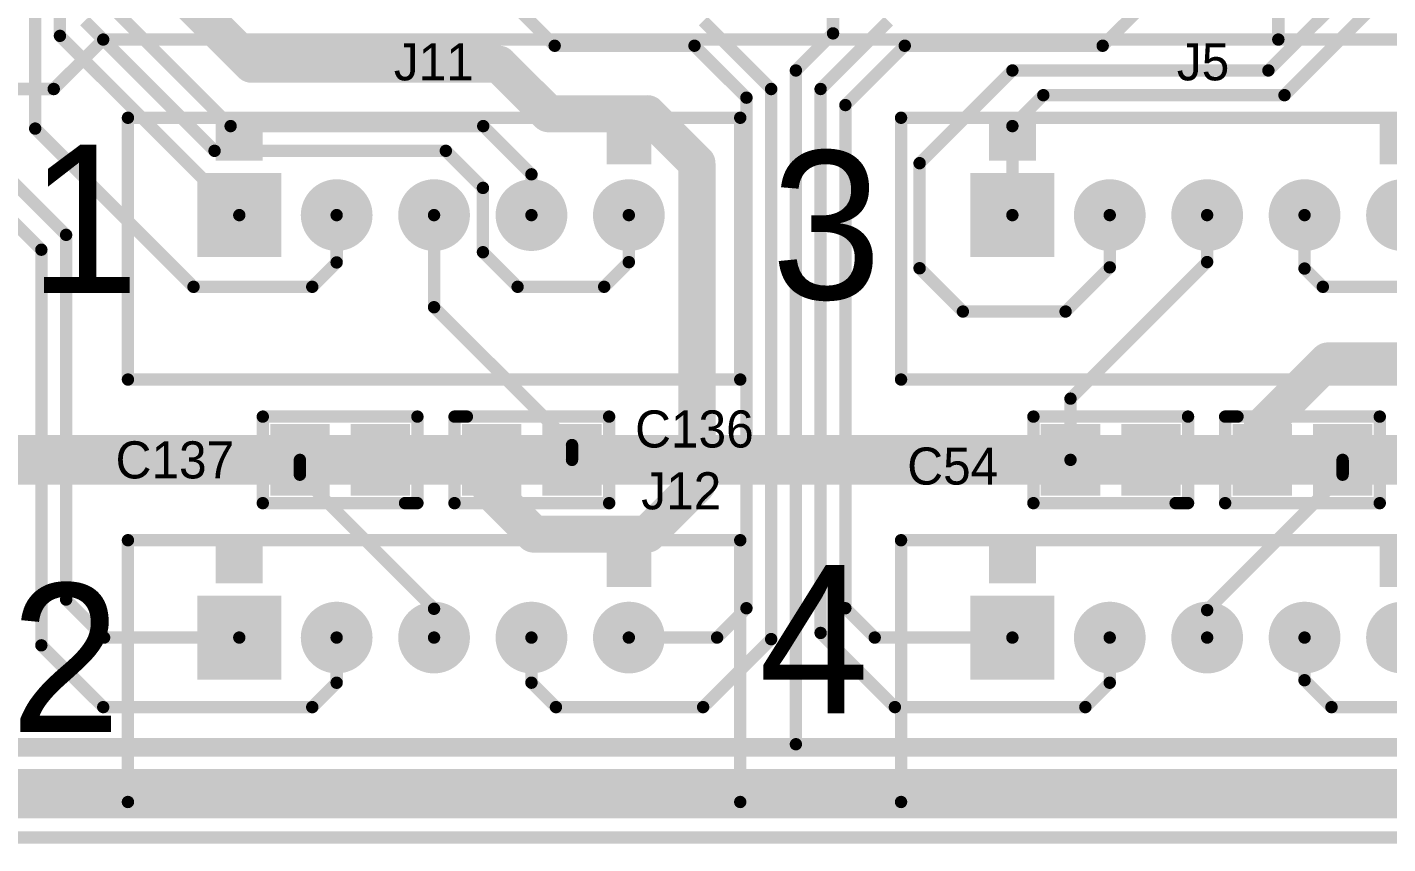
# Model space of a CAD drawing. Extents: x 1012 to 1122, y 1012 to 1122.
# Drawn here: x 1050.51 to 1078.45, y 1011.67 to 1028.45 of the extents above; entities that cross this region are included whole.
import ezdxf

# ---------------------------------------------------------------- set-up
doc = ezdxf.new("R2010")
doc.units = 0
doc.layers.get('0').update_dxf_attribs({"linetype": 'CONTINUOUS'})
for name, color, linetype in [('BOTTOMLAYER', 5, 'CONTINUOUS'), ('BOTTOMSOLDER', 6, 'CONTINUOUS'), ('KEEPOUTLAYER', 6, 'CONTINUOUS'), ('MECHANICAL1', 6, 'CONTINUOUS'), ('MULTILAYER', 9, 'CONTINUOUS'), ('TOPLAYER', 1, 'CONTINUOUS'), ('TOPOVERLAY', 2, 'CONTINUOUS'), ('TOPPASTE', 8, 'CONTINUOUS'), ('TOPSOLDER', 216, 'CONTINUOUS')]:
    doc.layers.add(name, color=color, linetype=linetype)

# ---------------------------------------------------------------- blocks, each defined once
blk = doc.blocks.new('CC0603_64')
at = {"layer": 'TOPLAYER'}
for points in [[(-0.508, -0.635), (0.508, -0.635), (-0.508, 0.635), (0.508, 0.635)], [(1.143, -0.635), (2.159, -0.635), (1.143, 0.635), (2.159, 0.635)]]:
    blk.add_solid(points, dxfattribs=at)
at = {"layer": 'TOPOVERLAY', "const_width": 0.254}
for points in [[(-0.508, 0.889), (-0.762, 0.889)], [(-0.762, 0.889), (-0.762, -0.889)], [(2.413, 0.889), (-0.508, 0.889)], [(2.413, 0.889), (2.413, -0.889)], [(2.413, -0.889), (-0.762, -0.889)]]:
    blk.add_lwpolyline(points, dxfattribs=at)
at = {"layer": 'TOPOVERLAY', "const_width": 0.127}
for points in [[(-0.8255, 0.889, 1), (-0.6985, 0.889, 1)], [(-0.8255, 0.889, 1), (-0.6985, 0.889, 1)], [(-0.5715, 0.889, 1), (-0.4445, 0.889, 1)], [(-0.5715, 0.889, 1), (-0.4445, 0.889, 1)], [(2.3495, 0.889, 1), (2.4765, 0.889, 1)], [(2.3495, 0.889, 1), (2.4765, 0.889, 1)], [(-0.8255, -0.889, 1), (-0.6985, -0.889, 1)], [(-0.8255, -0.889, 1), (-0.6985, -0.889, 1)], [(2.3495, -0.889, 1), (2.4765, -0.889, 1)], [(2.3495, -0.889, 1), (2.4765, -0.889, 1)]]:
    blk.add_lwpolyline(points, format="xyb", close=True, dxfattribs=at)
at = {"layer": 'TOPPASTE'}
for points in [[(-0.508, -0.635), (0.508, -0.635), (-0.508, 0.635), (0.508, 0.635)], [(1.143, -0.635), (2.159, -0.635), (1.143, 0.635), (2.159, 0.635)]]:
    blk.add_solid(points, dxfattribs=at)
at = {"layer": 'TOPSOLDER'}
for points in [[(-0.6096, -0.7366), (0.6096, -0.7366), (-0.6096, 0.7366), (0.6096, 0.7366)], [(1.0414, -0.7366), (2.2606, -0.7366), (1.0414, 0.7366), (2.2606, 0.7366)]]:
    blk.add_solid(points, dxfattribs=at)
blk = doc.blocks.new('CC0603_65')
at = {"layer": 'TOPLAYER'}
for points in [[(-0.508, -0.635), (0.508, -0.635), (-0.508, 0.635), (0.508, 0.635)], [(1.143, -0.635), (2.159, -0.635), (1.143, 0.635), (2.159, 0.635)]]:
    blk.add_solid(points, dxfattribs=at)
at = {"layer": 'TOPOVERLAY', "const_width": 0.254}
for points in [[(-0.762, 0.889), (-0.508, 0.889)], [(-0.762, -0.889), (-0.762, 0.889)], [(-0.508, 0.889), (2.413, 0.889)], [(2.413, -0.889), (2.413, 0.889)], [(-0.762, -0.889), (2.413, -0.889)]]:
    blk.add_lwpolyline(points, dxfattribs=at)
at = {"layer": 'TOPOVERLAY', "const_width": 0.127}
for points in [[(-0.8255, 0.889, 1), (-0.6985, 0.889, 1)], [(-0.8255, 0.889, 1), (-0.6985, 0.889, 1)], [(-0.5715, 0.889, 1), (-0.4445, 0.889, 1)], [(-0.5715, 0.889, 1), (-0.4445, 0.889, 1)], [(2.3495, 0.889, 1), (2.4765, 0.889, 1)], [(2.3495, 0.889, 1), (2.4765, 0.889, 1)], [(-0.8255, -0.889, 1), (-0.6985, -0.889, 1)], [(-0.8255, -0.889, 1), (-0.6985, -0.889, 1)], [(2.3495, -0.889, 1), (2.4765, -0.889, 1)], [(2.3495, -0.889, 1), (2.4765, -0.889, 1)]]:
    blk.add_lwpolyline(points, format="xyb", close=True, dxfattribs=at)
at = {"layer": 'TOPPASTE'}
for points in [[(-0.508, -0.635), (0.508, -0.635), (-0.508, 0.635), (0.508, 0.635)], [(1.143, -0.635), (2.159, -0.635), (1.143, 0.635), (2.159, 0.635)]]:
    blk.add_solid(points, dxfattribs=at)
at = {"layer": 'TOPSOLDER'}
for points in [[(-0.6096, -0.7366), (0.6096, -0.7366), (-0.6096, 0.7366), (0.6096, 0.7366)], [(1.0414, -0.7366), (2.2606, -0.7366), (1.0414, 0.7366), (2.2606, 0.7366)]]:
    blk.add_solid(points, dxfattribs=at)
blk = doc.blocks.new('CON5_2_0MM_110')
at = {"layer": 'BOTTOMLAYER', "const_width": 0.635}
for points in [[(1.682496, 0, 1), (2.317496, 0, 1)], [(3.682492, 0, 1), (4.317492, 0, 1)], [(5.682488, 0, 1), (6.317488, 0, 1)], [(7.682484, 0, 1), (8.317484, 0, 1)]]:
    blk.add_lwpolyline(points, format="xyb", close=True, dxfattribs=at)
at = {"layer": 'BOTTOMLAYER'}
blk.add_solid([(0.762, 0.762), (-0.762, 0.762), (0.762, -0.762), (-0.762, -0.762)], dxfattribs=at)
at = {"layer": 'BOTTOMSOLDER', "const_width": 0.7366}
for points in [[(1.631696, 0, 1), (2.368296, 0, 1)], [(3.631692, 0, 1), (4.368292, 0, 1)], [(5.631688, 0, 1), (6.368288, 0, 1)], [(7.631684, 0, 1), (8.368284, 0, 1)]]:
    blk.add_lwpolyline(points, format="xyb", close=True, dxfattribs=at)
at = {"layer": 'BOTTOMSOLDER'}
blk.add_solid([(0.8636, 0.8636), (-0.8636, 0.8636), (0.8636, -0.8636), (-0.8636, -0.8636)], dxfattribs=at)
at = {"layer": 'MULTILAYER', "const_width": 0.635}
for points in [[(1.682496, 0, 1), (2.317496, 0, 1)], [(3.682492, 0, 1), (4.317492, 0, 1)], [(5.682488, 0, 1), (6.317488, 0, 1)], [(7.682484, 0, 1), (8.317484, 0, 1)]]:
    blk.add_lwpolyline(points, format="xyb", close=True, dxfattribs=at)
at = {"layer": 'MULTILAYER'}
blk.add_solid([(0.762, 0.762), (-0.762, 0.762), (0.762, -0.762), (-0.762, -0.762)], dxfattribs=at)
at = {"layer": 'TOPLAYER', "const_width": 0.635}
for points in [[(1.682496, 0, 1), (2.317496, 0, 1)], [(3.682492, 0, 1), (4.317492, 0, 1)], [(5.682488, 0, 1), (6.317488, 0, 1)], [(7.682484, 0, 1), (8.317484, 0, 1)]]:
    blk.add_lwpolyline(points, format="xyb", close=True, dxfattribs=at)
at = {"layer": 'TOPLAYER'}
blk.add_solid([(0.762, 0.762), (-0.762, 0.762), (0.762, -0.762), (-0.762, -0.762)], dxfattribs=at)
at = {"layer": 'TOPOVERLAY', "const_width": 0.254}
for points in [[(-2.286, -3.3782), (-2.286, 1.999996)], [(-2.286, 1.999996), (10.287, 1.999996)], [(10.287, -3.3782), (10.287, 1.999996)], [(-2.286, -3.3782), (10.287, -3.3782)]]:
    blk.add_lwpolyline(points, dxfattribs=at)
at = {"layer": 'TOPOVERLAY', "const_width": 0.127}
for points in [[(-2.3495, 1.999996, 1), (-2.2225, 1.999996, 1)], [(-2.3495, 1.999996, 1), (-2.2225, 1.999996, 1)], [(10.2235, 1.999996, 1), (10.3505, 1.999996, 1)], [(10.2235, 1.999996, 1), (10.3505, 1.999996, 1)], [(-2.3495, -3.3782, 1), (-2.2225, -3.3782, 1)], [(-2.3495, -3.3782, 1), (-2.2225, -3.3782, 1)], [(10.2235, -3.3782, 1), (10.3505, -3.3782, 1)], [(10.2235, -3.3782, 1), (10.3505, -3.3782, 1)]]:
    blk.add_lwpolyline(points, format="xyb", close=True, dxfattribs=at)
at = {"layer": 'TOPOVERLAY'}
for points in [[(-0.4826, 1.1176), (0.4826, 1.1176), (-0.4826, 1.999996), (0.4826, 1.999996)], [(7.5438, 1.0414), (8.4582, 1.0414), (7.5438, 1.923796), (8.4582, 1.923796)]]:
    blk.add_solid(points, dxfattribs=at)
at = {"layer": 'TOPSOLDER', "const_width": 0.7366}
for points in [[(1.631696, 0, 1), (2.368296, 0, 1)], [(3.631692, 0, 1), (4.368292, 0, 1)], [(5.631688, 0, 1), (6.368288, 0, 1)], [(7.631684, 0, 1), (8.368284, 0, 1)]]:
    blk.add_lwpolyline(points, format="xyb", close=True, dxfattribs=at)
at = {"layer": 'TOPSOLDER'}
blk.add_solid([(0.8636, 0.8636), (-0.8636, 0.8636), (0.8636, -0.8636), (-0.8636, -0.8636)], dxfattribs=at)
blk = doc.blocks.new('CON5_2_0MM_111')
at = {"layer": 'BOTTOMLAYER', "const_width": 0.635}
for points in [[(1.682496, 0, 1), (2.317496, 0, 1)], [(3.682492, 0, 1), (4.317492, 0, 1)], [(5.682488, 0, 1), (6.317488, 0, 1)], [(7.682484, 0, 1), (8.317484, 0, 1)]]:
    blk.add_lwpolyline(points, format="xyb", close=True, dxfattribs=at)
at = {"layer": 'BOTTOMLAYER'}
blk.add_solid([(0.762, 0.762), (-0.762, 0.762), (0.762, -0.762), (-0.762, -0.762)], dxfattribs=at)
at = {"layer": 'BOTTOMSOLDER', "const_width": 0.7366}
for points in [[(1.631696, 0, 1), (2.368296, 0, 1)], [(3.631692, 0, 1), (4.368292, 0, 1)], [(5.631688, 0, 1), (6.368288, 0, 1)], [(7.631684, 0, 1), (8.368284, 0, 1)]]:
    blk.add_lwpolyline(points, format="xyb", close=True, dxfattribs=at)
at = {"layer": 'BOTTOMSOLDER'}
blk.add_solid([(0.8636, 0.8636), (-0.8636, 0.8636), (0.8636, -0.8636), (-0.8636, -0.8636)], dxfattribs=at)
at = {"layer": 'MULTILAYER', "const_width": 0.635}
for points in [[(1.682496, 0, 1), (2.317496, 0, 1)], [(3.682492, 0, 1), (4.317492, 0, 1)], [(5.682488, 0, 1), (6.317488, 0, 1)], [(7.682484, 0, 1), (8.317484, 0, 1)]]:
    blk.add_lwpolyline(points, format="xyb", close=True, dxfattribs=at)
at = {"layer": 'MULTILAYER'}
blk.add_solid([(0.762, 0.762), (-0.762, 0.762), (0.762, -0.762), (-0.762, -0.762)], dxfattribs=at)
at = {"layer": 'TOPLAYER', "const_width": 0.635}
for points in [[(1.682496, 0, 1), (2.317496, 0, 1)], [(3.682492, 0, 1), (4.317492, 0, 1)], [(5.682488, 0, 1), (6.317488, 0, 1)], [(7.682484, 0, 1), (8.317484, 0, 1)]]:
    blk.add_lwpolyline(points, format="xyb", close=True, dxfattribs=at)
at = {"layer": 'TOPLAYER'}
blk.add_solid([(0.762, 0.762), (-0.762, 0.762), (0.762, -0.762), (-0.762, -0.762)], dxfattribs=at)
at = {"layer": 'TOPOVERLAY', "const_width": 0.254}
for points in [[(-2.286, -3.3782), (-2.286, 1.999996)], [(-2.286, 1.999996), (10.287, 1.999996)], [(10.287, -3.3782), (10.287, 1.999996)], [(-2.286, -3.3782), (10.287, -3.3782)]]:
    blk.add_lwpolyline(points, dxfattribs=at)
at = {"layer": 'TOPOVERLAY', "const_width": 0.127}
for points in [[(-2.3495, 1.999996, 1), (-2.2225, 1.999996, 1)], [(-2.3495, 1.999996, 1), (-2.2225, 1.999996, 1)], [(10.2235, 1.999996, 1), (10.3505, 1.999996, 1)], [(10.2235, 1.999996, 1), (10.3505, 1.999996, 1)], [(-2.3495, -3.3782, 1), (-2.2225, -3.3782, 1)], [(-2.3495, -3.3782, 1), (-2.2225, -3.3782, 1)], [(10.2235, -3.3782, 1), (10.3505, -3.3782, 1)], [(10.2235, -3.3782, 1), (10.3505, -3.3782, 1)]]:
    blk.add_lwpolyline(points, format="xyb", close=True, dxfattribs=at)
at = {"layer": 'TOPOVERLAY'}
for points in [[(-0.4826, 1.1176), (0.4826, 1.1176), (-0.4826, 1.999996), (0.4826, 1.999996)], [(7.5438, 1.0414), (8.4582, 1.0414), (7.5438, 1.923796), (8.4582, 1.923796)]]:
    blk.add_solid(points, dxfattribs=at)
at = {"layer": 'TOPSOLDER', "const_width": 0.7366}
for points in [[(1.631696, 0, 1), (2.368296, 0, 1)], [(3.631692, 0, 1), (4.368292, 0, 1)], [(5.631688, 0, 1), (6.368288, 0, 1)], [(7.631684, 0, 1), (8.368284, 0, 1)]]:
    blk.add_lwpolyline(points, format="xyb", close=True, dxfattribs=at)
at = {"layer": 'TOPSOLDER'}
blk.add_solid([(0.8636, 0.8636), (-0.8636, 0.8636), (0.8636, -0.8636), (-0.8636, -0.8636)], dxfattribs=at)
blk = doc.blocks.new('CON5_2_0MM_116')
at = {"layer": 'BOTTOMLAYER', "const_width": 0.635}
for points in [[(1.682496, 0, 1), (2.317496, 0, 1)], [(3.682492, 0, 1), (4.317492, 0, 1)], [(5.682488, 0, 1), (6.317488, 0, 1)], [(7.682484, 0, 1), (8.317484, 0, 1)]]:
    blk.add_lwpolyline(points, format="xyb", close=True, dxfattribs=at)
at = {"layer": 'BOTTOMLAYER'}
blk.add_solid([(0.762, 0.762), (-0.762, 0.762), (0.762, -0.762), (-0.762, -0.762)], dxfattribs=at)
at = {"layer": 'BOTTOMSOLDER', "const_width": 0.7366}
for points in [[(1.631696, 0, 1), (2.368296, 0, 1)], [(3.631692, 0, 1), (4.368292, 0, 1)], [(5.631688, 0, 1), (6.368288, 0, 1)], [(7.631684, 0, 1), (8.368284, 0, 1)]]:
    blk.add_lwpolyline(points, format="xyb", close=True, dxfattribs=at)
at = {"layer": 'BOTTOMSOLDER'}
blk.add_solid([(0.8636, 0.8636), (-0.8636, 0.8636), (0.8636, -0.8636), (-0.8636, -0.8636)], dxfattribs=at)
at = {"layer": 'MULTILAYER', "const_width": 0.635}
for points in [[(1.682496, 0, 1), (2.317496, 0, 1)], [(3.682492, 0, 1), (4.317492, 0, 1)], [(5.682488, 0, 1), (6.317488, 0, 1)], [(7.682484, 0, 1), (8.317484, 0, 1)]]:
    blk.add_lwpolyline(points, format="xyb", close=True, dxfattribs=at)
at = {"layer": 'MULTILAYER'}
blk.add_solid([(0.762, 0.762), (-0.762, 0.762), (0.762, -0.762), (-0.762, -0.762)], dxfattribs=at)
at = {"layer": 'TOPLAYER', "const_width": 0.635}
for points in [[(1.682496, 0, 1), (2.317496, 0, 1)], [(3.682492, 0, 1), (4.317492, 0, 1)], [(5.682488, 0, 1), (6.317488, 0, 1)], [(7.682484, 0, 1), (8.317484, 0, 1)]]:
    blk.add_lwpolyline(points, format="xyb", close=True, dxfattribs=at)
at = {"layer": 'TOPLAYER'}
blk.add_solid([(0.762, 0.762), (-0.762, 0.762), (0.762, -0.762), (-0.762, -0.762)], dxfattribs=at)
at = {"layer": 'TOPOVERLAY', "const_width": 0.254}
for points in [[(-2.286, -3.3782), (-2.286, 1.999996)], [(-2.286, 1.999996), (10.287, 1.999996)], [(10.287, -3.3782), (10.287, 1.999996)], [(-2.286, -3.3782), (10.287, -3.3782)]]:
    blk.add_lwpolyline(points, dxfattribs=at)
at = {"layer": 'TOPOVERLAY', "const_width": 0.127}
for points in [[(-2.3495, 1.999996, 1), (-2.2225, 1.999996, 1)], [(-2.3495, 1.999996, 1), (-2.2225, 1.999996, 1)], [(10.2235, 1.999996, 1), (10.3505, 1.999996, 1)], [(10.2235, 1.999996, 1), (10.3505, 1.999996, 1)], [(-2.3495, -3.3782, 1), (-2.2225, -3.3782, 1)], [(-2.3495, -3.3782, 1), (-2.2225, -3.3782, 1)], [(10.2235, -3.3782, 1), (10.3505, -3.3782, 1)], [(10.2235, -3.3782, 1), (10.3505, -3.3782, 1)]]:
    blk.add_lwpolyline(points, format="xyb", close=True, dxfattribs=at)
at = {"layer": 'TOPOVERLAY'}
for points in [[(-0.4826, 1.1176), (0.4826, 1.1176), (-0.4826, 1.999996), (0.4826, 1.999996)], [(7.5438, 1.0414), (8.4582, 1.0414), (7.5438, 1.923796), (8.4582, 1.923796)]]:
    blk.add_solid(points, dxfattribs=at)
at = {"layer": 'TOPSOLDER', "const_width": 0.7366}
for points in [[(1.631696, 0, 1), (2.368296, 0, 1)], [(3.631692, 0, 1), (4.368292, 0, 1)], [(5.631688, 0, 1), (6.368288, 0, 1)], [(7.631684, 0, 1), (8.368284, 0, 1)]]:
    blk.add_lwpolyline(points, format="xyb", close=True, dxfattribs=at)
at = {"layer": 'TOPSOLDER'}
blk.add_solid([(0.8636, 0.8636), (-0.8636, 0.8636), (0.8636, -0.8636), (-0.8636, -0.8636)], dxfattribs=at)
blk = doc.blocks.new('CON5_2_0MM_117')
at = {"layer": 'BOTTOMLAYER', "const_width": 0.635}
for points in [[(1.682496, 0, 1), (2.317496, 0, 1)], [(3.682492, 0, 1), (4.317492, 0, 1)], [(5.682488, 0, 1), (6.317488, 0, 1)], [(7.682484, 0, 1), (8.317484, 0, 1)]]:
    blk.add_lwpolyline(points, format="xyb", close=True, dxfattribs=at)
at = {"layer": 'BOTTOMLAYER'}
blk.add_solid([(0.762, 0.762), (-0.762, 0.762), (0.762, -0.762), (-0.762, -0.762)], dxfattribs=at)
at = {"layer": 'BOTTOMSOLDER', "const_width": 0.7366}
for points in [[(1.631696, 0, 1), (2.368296, 0, 1)], [(3.631692, 0, 1), (4.368292, 0, 1)], [(5.631688, 0, 1), (6.368288, 0, 1)], [(7.631684, 0, 1), (8.368284, 0, 1)]]:
    blk.add_lwpolyline(points, format="xyb", close=True, dxfattribs=at)
at = {"layer": 'BOTTOMSOLDER'}
blk.add_solid([(0.8636, 0.8636), (-0.8636, 0.8636), (0.8636, -0.8636), (-0.8636, -0.8636)], dxfattribs=at)
at = {"layer": 'MULTILAYER', "const_width": 0.635}
for points in [[(1.682496, 0, 1), (2.317496, 0, 1)], [(3.682492, 0, 1), (4.317492, 0, 1)], [(5.682488, 0, 1), (6.317488, 0, 1)], [(7.682484, 0, 1), (8.317484, 0, 1)]]:
    blk.add_lwpolyline(points, format="xyb", close=True, dxfattribs=at)
at = {"layer": 'MULTILAYER'}
blk.add_solid([(0.762, 0.762), (-0.762, 0.762), (0.762, -0.762), (-0.762, -0.762)], dxfattribs=at)
at = {"layer": 'TOPLAYER', "const_width": 0.635}
for points in [[(1.682496, 0, 1), (2.317496, 0, 1)], [(3.682492, 0, 1), (4.317492, 0, 1)], [(5.682488, 0, 1), (6.317488, 0, 1)], [(7.682484, 0, 1), (8.317484, 0, 1)]]:
    blk.add_lwpolyline(points, format="xyb", close=True, dxfattribs=at)
at = {"layer": 'TOPLAYER'}
blk.add_solid([(0.762, 0.762), (-0.762, 0.762), (0.762, -0.762), (-0.762, -0.762)], dxfattribs=at)
at = {"layer": 'TOPOVERLAY', "const_width": 0.254}
for points in [[(-2.286, -3.3782), (-2.286, 1.999996)], [(-2.286, 1.999996), (10.287, 1.999996)], [(10.287, -3.3782), (10.287, 1.999996)], [(-2.286, -3.3782), (10.287, -3.3782)]]:
    blk.add_lwpolyline(points, dxfattribs=at)
at = {"layer": 'TOPOVERLAY', "const_width": 0.127}
for points in [[(-2.3495, 1.999996, 1), (-2.2225, 1.999996, 1)], [(-2.3495, 1.999996, 1), (-2.2225, 1.999996, 1)], [(10.2235, 1.999996, 1), (10.3505, 1.999996, 1)], [(10.2235, 1.999996, 1), (10.3505, 1.999996, 1)], [(-2.3495, -3.3782, 1), (-2.2225, -3.3782, 1)], [(-2.3495, -3.3782, 1), (-2.2225, -3.3782, 1)], [(10.2235, -3.3782, 1), (10.3505, -3.3782, 1)], [(10.2235, -3.3782, 1), (10.3505, -3.3782, 1)]]:
    blk.add_lwpolyline(points, format="xyb", close=True, dxfattribs=at)
at = {"layer": 'TOPOVERLAY'}
for points in [[(-0.4826, 1.1176), (0.4826, 1.1176), (-0.4826, 1.999996), (0.4826, 1.999996)], [(7.5438, 1.0414), (8.4582, 1.0414), (7.5438, 1.923796), (8.4582, 1.923796)]]:
    blk.add_solid(points, dxfattribs=at)
at = {"layer": 'TOPSOLDER', "const_width": 0.7366}
for points in [[(1.631696, 0, 1), (2.368296, 0, 1)], [(3.631692, 0, 1), (4.368292, 0, 1)], [(5.631688, 0, 1), (6.368288, 0, 1)], [(7.631684, 0, 1), (8.368284, 0, 1)]]:
    blk.add_lwpolyline(points, format="xyb", close=True, dxfattribs=at)
at = {"layer": 'TOPSOLDER'}
blk.add_solid([(0.8636, 0.8636), (-0.8636, 0.8636), (0.8636, -0.8636), (-0.8636, -0.8636)], dxfattribs=at)
blk = doc.blocks.new('CC0603_274')
at = {"layer": 'TOPLAYER'}
for points in [[(-0.508, -0.635), (0.508, -0.635), (-0.508, 0.635), (0.508, 0.635)], [(1.143, -0.635), (2.159, -0.635), (1.143, 0.635), (2.159, 0.635)]]:
    blk.add_solid(points, dxfattribs=at)
at = {"layer": 'TOPOVERLAY', "const_width": 0.254}
for points in [[(-0.762, 0.889), (-0.762, -0.889)], [(-0.508, 0.889), (-0.762, 0.889)], [(2.413, 0.889), (-0.508, 0.889)], [(2.413, 0.889), (2.413, -0.889)], [(2.413, -0.889), (-0.762, -0.889)]]:
    blk.add_lwpolyline(points, dxfattribs=at)
at = {"layer": 'TOPOVERLAY', "const_width": 0.127}
for points in [[(-0.8255, 0.889, 1), (-0.6985, 0.889, 1)], [(-0.8255, 0.889, 1), (-0.6985, 0.889, 1)], [(-0.5715, 0.889, 1), (-0.4445, 0.889, 1)], [(-0.5715, 0.889, 1), (-0.4445, 0.889, 1)], [(2.3495, 0.889, 1), (2.4765, 0.889, 1)], [(2.3495, 0.889, 1), (2.4765, 0.889, 1)], [(-0.8255, -0.889, 1), (-0.6985, -0.889, 1)], [(-0.8255, -0.889, 1), (-0.6985, -0.889, 1)], [(2.3495, -0.889, 1), (2.4765, -0.889, 1)], [(2.3495, -0.889, 1), (2.4765, -0.889, 1)]]:
    blk.add_lwpolyline(points, format="xyb", close=True, dxfattribs=at)
at = {"layer": 'TOPPASTE'}
for points in [[(-0.508, -0.635), (0.508, -0.635), (-0.508, 0.635), (0.508, 0.635)], [(1.143, -0.635), (2.159, -0.635), (1.143, 0.635), (2.159, 0.635)]]:
    blk.add_solid(points, dxfattribs=at)
at = {"layer": 'TOPSOLDER'}
for points in [[(-0.6096, -0.7366), (0.6096, -0.7366), (-0.6096, 0.7366), (0.6096, 0.7366)], [(1.0414, -0.7366), (2.2606, -0.7366), (1.0414, 0.7366), (2.2606, 0.7366)]]:
    blk.add_solid(points, dxfattribs=at)
blk = doc.blocks.new('CC0603_275')
at = {"layer": 'TOPLAYER'}
for points in [[(-0.508, -0.635), (0.508, -0.635), (-0.508, 0.635), (0.508, 0.635)], [(1.143, -0.635), (2.159, -0.635), (1.143, 0.635), (2.159, 0.635)]]:
    blk.add_solid(points, dxfattribs=at)
at = {"layer": 'TOPOVERLAY', "const_width": 0.254}
for points in [[(-0.762, -0.889), (-0.762, 0.889)], [(-0.762, 0.889), (-0.508, 0.889)], [(-0.508, 0.889), (2.413, 0.889)], [(2.413, -0.889), (2.413, 0.889)], [(-0.762, -0.889), (2.413, -0.889)]]:
    blk.add_lwpolyline(points, dxfattribs=at)
at = {"layer": 'TOPOVERLAY', "const_width": 0.127}
for points in [[(-0.8255, 0.889, 1), (-0.6985, 0.889, 1)], [(-0.8255, 0.889, 1), (-0.6985, 0.889, 1)], [(-0.5715, 0.889, 1), (-0.4445, 0.889, 1)], [(-0.5715, 0.889, 1), (-0.4445, 0.889, 1)], [(2.3495, 0.889, 1), (2.4765, 0.889, 1)], [(2.3495, 0.889, 1), (2.4765, 0.889, 1)], [(-0.8255, -0.889, 1), (-0.6985, -0.889, 1)], [(-0.8255, -0.889, 1), (-0.6985, -0.889, 1)], [(2.3495, -0.889, 1), (2.4765, -0.889, 1)], [(2.3495, -0.889, 1), (2.4765, -0.889, 1)]]:
    blk.add_lwpolyline(points, format="xyb", close=True, dxfattribs=at)
at = {"layer": 'TOPPASTE'}
for points in [[(-0.508, -0.635), (0.508, -0.635), (-0.508, 0.635), (0.508, 0.635)], [(1.143, -0.635), (2.159, -0.635), (1.143, 0.635), (2.159, 0.635)]]:
    blk.add_solid(points, dxfattribs=at)
at = {"layer": 'TOPSOLDER'}
for points in [[(-0.6096, -0.7366), (0.6096, -0.7366), (-0.6096, 0.7366), (0.6096, 0.7366)], [(1.0414, -0.7366), (2.2606, -0.7366), (1.0414, 0.7366), (2.2606, 0.7366)]]:
    blk.add_solid(points, dxfattribs=at)

msp = doc.modelspace()

# ---------------------------------------------------------------- linework, layer by layer
at = {"layer": 'BOTTOMLAYER'}
for points, const_width in [([(1076.198, 1028.192), (1076.198, 1030.117)], 0.254), ([(1051.052, 1027.176), (1052.068, 1028.192)], 0.254), ([(1052.068, 1028.192), (1098.906, 1028.192)], 0.254), ([(1025.799, 1027.176), (1051.052, 1027.176)], 0.254), ([(1043.534, 1019.556), (1058.901, 1019.556)], 1.016), ([(1058.901, 1019.556), (1074.725, 1019.556)], 1.016), ([(1074.725, 1019.556), (1090.143, 1019.556)], 1.016), ([(1030.224, 1013.587), (1104.163, 1013.587)], 0.254), ([(1028.929, 1012.952), (1104.392, 1012.952)], 0.254)]:
    msp.add_lwpolyline(points, dxfattribs=dict(at, const_width=const_width))
for points, const_width in [([(1052.005, 1028.192, 1), (1052.131, 1028.192, 1)], 0.127), ([(1052.005, 1028.192, 1), (1052.131, 1028.192, 1)], 0.127), ([(1076.134, 1028.192, 1), (1076.262, 1028.192, 1)], 0.127), ([(1050.988, 1027.176, 1), (1051.116, 1027.176, 1)], 0.127), ([(1050.988, 1027.176, 1), (1051.116, 1027.176, 1)], 0.127), ([(1058.647, 1019.556, 1), (1059.155, 1019.556, 1)], 0.508), ([(1058.647, 1019.556, 1), (1059.155, 1019.556, 1)], 0.508), ([(1074.471, 1019.556, 1), (1074.979, 1019.556, 1)], 0.508), ([(1074.471, 1019.556, 1), (1074.979, 1019.556, 1)], 0.508), ([(1058.71, 1019.556, 1), (1059.091, 1019.556, 1)], 0.381), ([(1074.534, 1019.556, 1), (1074.915, 1019.556, 1)], 0.381)]:
    msp.add_lwpolyline(points, format="xyb", close=True, dxfattribs=dict(at, const_width=const_width))
at = {"layer": 'BOTTOMSOLDER', "const_width": 0.483}
for points in [[(1058.659, 1019.556, 1), (1059.142, 1019.556, 1)], [(1074.484, 1019.556, 1), (1074.966, 1019.556, 1)]]:
    msp.add_lwpolyline(points, format="xyb", close=True, dxfattribs=at)
at = {"layer": 'KEEPOUTLAYER', "const_width": 0.254}
msp.add_lwpolyline([(1014.782, 1011.795), (1118.782, 1011.795)], dxfattribs=at)
at = {"layer": 'MECHANICAL1', "const_width": 0.254}
msp.add_lwpolyline([(1014.782, 1011.795), (1118.782, 1011.795)], dxfattribs=at)
at = {"layer": 'MULTILAYER', "const_width": 0.381}
for points in [[(1058.71, 1019.556, 1), (1059.091, 1019.556, 1)], [(1074.534, 1019.556, 1), (1074.915, 1019.556, 1)]]:
    msp.add_lwpolyline(points, format="xyb", close=True, dxfattribs=at)
at = {"layer": 'TOPLAYER'}
for points, const_width in [([(1067.054, 1028.319), (1067.054, 1041.654)], 0.254), ([(1051.179, 1028.268), (1051.179, 1039.063)], 0.254), ([(1050.671, 1026.363), (1050.671, 1038.733)], 0.254), ([(1053.084, 1029.716), (1055.116, 1027.684)], 0.762), ([(1059.688, 1029.716), (1061.339, 1028.065)], 0.254), ([(1072.591, 1028.065), (1073.912, 1029.386)], 0.254), ([(1075.995, 1027.557), (1077.595, 1029.157)], 0.254), ([(1052.195, 1028.903), (1054.684, 1026.414)], 0.254), ([(1051.687, 1028.573), (1054.354, 1025.906)], 0.254), ([(1064.387, 1028.573), (1065.784, 1027.176)], 0.254), ([(1066.8, 1027.176), (1068.197, 1028.573)], 0.254), ([(1076.325, 1027.049), (1078.103, 1028.827)], 0.254), ([(1046.988, 1028.497), (1051.306, 1024.179)], 0.254), ([(1066.292, 1027.557), (1067.054, 1028.319)], 0.254), ([(1046.48, 1028.192), (1050.798, 1023.874)], 0.254), ([(1051.179, 1028.268), (1054.862, 1024.585)], 0.254), ([(1061.339, 1028.065), (1064.209, 1028.065)], 0.254), ([(1064.209, 1028.065), (1065.276, 1026.998)], 0.254), ([(1067.308, 1026.846), (1068.527, 1028.065)], 0.254), ([(1068.527, 1028.065), (1072.591, 1028.065)], 0.254), ([(1055.116, 1027.684), (1060.196, 1027.684)], 0.762), ([(1060.196, 1027.684), (1061.212, 1026.668)], 0.762), ([(1066.292, 1013.714), (1066.292, 1027.557)], 0.254), ([(1068.832, 1025.652), (1070.737, 1027.557)], 0.254), ([(1070.737, 1027.557), (1075.995, 1027.557)], 0.254), ([(1065.784, 1015.873), (1065.784, 1027.176)], 0.254), ([(1066.8, 1016), (1066.8, 1027.176)], 0.254), ([(1061.212, 1026.668), (1063.244, 1026.668)], 0.762), ([(1063.244, 1026.668), (1064.26, 1025.652)], 0.762), ([(1065.276, 1016.508), (1065.276, 1026.998)], 0.254), ([(1070.737, 1026.414), (1071.372, 1027.049)], 0.254), ([(1071.372, 1027.049), (1076.325, 1027.049)], 0.254), ([(1067.308, 1016.508), (1067.308, 1026.846)], 0.254), ([(1050.671, 1026.363), (1053.922, 1023.112)], 0.254), ([(1054.684, 1026.414), (1059.871, 1026.414)], 0.254), ([(1059.871, 1026.414), (1060.862, 1025.423)], 0.254), ([(1070.737, 1024.585), (1070.737, 1026.414)], 0.254), ([(1054.354, 1025.906), (1059.104, 1025.906)], 0.254), ([(1059.104, 1025.906), (1059.866, 1025.144)], 0.254), ([(1064.26, 1019.048), (1064.26, 1025.652)], 0.762), ([(1068.832, 1023.493), (1068.832, 1025.652)], 0.254), ([(1060.862, 1024.585), (1060.862, 1025.423)], 0.254), ([(1059.866, 1023.823), (1059.866, 1025.144)], 0.254), ([(1056.862, 1023.613), (1056.862, 1024.585)], 0.254), ([(1058.862, 1022.693), (1058.862, 1024.585)], 0.254), ([(1062.862, 1023.619), (1062.862, 1024.585)], 0.254), ([(1072.737, 1023.512), (1072.737, 1024.585)], 0.254), ([(1074.737, 1023.62), (1074.737, 1024.585)], 0.254), ([(1076.737, 1023.487), (1076.737, 1024.585)], 0.254), ([(1051.306, 1016.686), (1051.306, 1024.179)], 0.254), ([(1050.798, 1015.746), (1050.798, 1023.874)], 0.254), ([(1059.866, 1023.823), (1060.577, 1023.112)], 0.254), ([(1056.361, 1023.112), (1056.862, 1023.613)], 0.254), ([(1062.355, 1023.112), (1062.862, 1023.619)], 0.254), ([(1071.931, 1020.814), (1074.737, 1023.62)], 0.254), ([(1068.832, 1023.493), (1069.721, 1022.604)], 0.254), ([(1071.829, 1022.604), (1072.737, 1023.512)], 0.254), ([(1076.737, 1023.487), (1077.112, 1023.112)], 0.254), ([(1053.922, 1023.112), (1056.361, 1023.112)], 0.254), ([(1060.577, 1023.112), (1062.355, 1023.112)], 0.254), ([(1077.112, 1023.112), (1079.17, 1023.112)], 0.254), ([(1058.862, 1022.693), (1061.695, 1019.861)], 0.254), ([(1069.721, 1022.604), (1071.829, 1022.604)], 0.254), ([(1075.868, 1020.242), (1077.214, 1021.588)], 0.762), ([(1077.214, 1021.588), (1079.5, 1021.588)], 0.762), ([(1071.931, 1019.556), (1071.931, 1020.814)], 0.254), ([(1075.868, 1019.556), (1075.868, 1020.242)], 0.762), ([(1057.758, 1019.556), (1060.044, 1019.556)], 1.016), ([(1073.582, 1019.556), (1075.868, 1019.556)], 1.016), ([(1060.044, 1018.896), (1060.044, 1019.556)], 0.762), ([(1061.695, 1019.556), (1061.695, 1019.861)], 0.254), ([(1056.107, 1019.251), (1056.107, 1019.556)], 0.254), ([(1077.519, 1019.251), (1077.519, 1019.556)], 0.254), ([(1056.107, 1019.251), (1058.862, 1016.496)], 0.254), ([(1060.044, 1018.896), (1060.907, 1018.032)], 0.762), ([(1063.244, 1018.032), (1064.26, 1019.048)], 0.762), ([(1074.737, 1016.469), (1077.519, 1019.251)], 0.254), ([(1060.907, 1018.032), (1063.244, 1018.032)], 0.762), ([(1051.306, 1016.686), (1052.087, 1015.905)], 0.254), ([(1058.862, 1015.905), (1058.862, 1016.496)], 0.254), ([(1064.673, 1015.905), (1065.276, 1016.508)], 0.254), ([(1067.308, 1016.508), (1067.911, 1015.905)], 0.254), ([(1074.737, 1015.905), (1074.737, 1016.469)], 0.254), ([(1066.8, 1016), (1068.324, 1014.476)], 0.254), ([(1050.798, 1015.746), (1052.068, 1014.476)], 0.254), ([(1052.087, 1015.905), (1054.862, 1015.905)], 0.254), ([(1056.862, 1014.977), (1056.862, 1015.905)], 0.254), ([(1060.862, 1014.978), (1060.862, 1015.905)], 0.254), ([(1062.862, 1015.905), (1064.673, 1015.905)], 0.254), ([(1064.387, 1014.476), (1065.784, 1015.873)], 0.254), ([(1067.911, 1015.905), (1070.737, 1015.905)], 0.254), ([(1072.737, 1014.977), (1072.737, 1015.905)], 0.254), ([(1076.737, 1015.029), (1076.737, 1015.905)], 0.254), ([(1056.361, 1014.476), (1056.862, 1014.977)], 0.254), ([(1060.862, 1014.978), (1061.364, 1014.476)], 0.254), ([(1072.236, 1014.476), (1072.737, 1014.977)], 0.254), ([(1076.737, 1015.029), (1077.29, 1014.476)], 0.254), ([(1052.068, 1014.476), (1056.361, 1014.476)], 0.254), ([(1061.364, 1014.476), (1064.387, 1014.476)], 0.254), ([(1068.324, 1014.476), (1072.236, 1014.476)], 0.254), ([(1077.29, 1014.476), (1081.532, 1014.476)], 0.254), ([(1038.098, 1013.714), (1081.913, 1013.714)], 0.254), ([(1036.598, 1012.698), (1098.042, 1012.698)], 1.016)]:
    msp.add_lwpolyline(points, dxfattribs=dict(at, const_width=const_width))
for points, const_width in [([(1066.991, 1028.319, 1), (1067.118, 1028.319, 1)], 0.127), ([(1066.991, 1028.319, 1), (1067.118, 1028.319, 1)], 0.127), ([(1051.116, 1028.268, 1), (1051.243, 1028.268, 1)], 0.127), ([(1051.116, 1028.268, 1), (1051.243, 1028.268, 1)], 0.127), ([(1061.275, 1028.065, 1), (1061.402, 1028.065, 1)], 0.127), ([(1061.275, 1028.065, 1), (1061.402, 1028.065, 1)], 0.127), ([(1064.146, 1028.065, 1), (1064.273, 1028.065, 1)], 0.127), ([(1064.146, 1028.065, 1), (1064.273, 1028.065, 1)], 0.127), ([(1068.464, 1028.065, 1), (1068.591, 1028.065, 1)], 0.127), ([(1068.464, 1028.065, 1), (1068.591, 1028.065, 1)], 0.127), ([(1072.528, 1028.065, 1), (1072.655, 1028.065, 1)], 0.127), ([(1072.528, 1028.065, 1), (1072.655, 1028.065, 1)], 0.127), ([(1054.926, 1027.684, 1), (1055.306, 1027.684, 1)], 0.381), ([(1054.926, 1027.684, 1), (1055.306, 1027.684, 1)], 0.381), ([(1060.005, 1027.684, 1), (1060.387, 1027.684, 1)], 0.381), ([(1060.005, 1027.684, 1), (1060.387, 1027.684, 1)], 0.381), ([(1066.228, 1027.557, 1), (1066.355, 1027.557, 1)], 0.127), ([(1066.228, 1027.557, 1), (1066.355, 1027.557, 1)], 0.127), ([(1070.674, 1027.557, 1), (1070.801, 1027.557, 1)], 0.127), ([(1070.674, 1027.557, 1), (1070.801, 1027.557, 1)], 0.127), ([(1075.931, 1027.557, 1), (1076.058, 1027.557, 1)], 0.127), ([(1075.931, 1027.557, 1), (1076.058, 1027.557, 1)], 0.127), ([(1065.72, 1027.176, 1), (1065.848, 1027.176, 1)], 0.127), ([(1065.72, 1027.176, 1), (1065.848, 1027.176, 1)], 0.127), ([(1066.736, 1027.176, 1), (1066.863, 1027.176, 1)], 0.127), ([(1066.736, 1027.176, 1), (1066.863, 1027.176, 1)], 0.127), ([(1061.022, 1026.668, 1), (1061.402, 1026.668, 1)], 0.381), ([(1061.022, 1026.668, 1), (1061.402, 1026.668, 1)], 0.381), ([(1063.053, 1026.668, 1), (1063.435, 1026.668, 1)], 0.381), ([(1063.053, 1026.668, 1), (1063.435, 1026.668, 1)], 0.381), ([(1065.213, 1026.998, 1), (1065.34, 1026.998, 1)], 0.127), ([(1065.213, 1026.998, 1), (1065.34, 1026.998, 1)], 0.127), ([(1071.309, 1027.049, 1), (1071.436, 1027.049, 1)], 0.127), ([(1071.309, 1027.049, 1), (1071.436, 1027.049, 1)], 0.127), ([(1076.262, 1027.049, 1), (1076.389, 1027.049, 1)], 0.127), ([(1076.262, 1027.049, 1), (1076.389, 1027.049, 1)], 0.127), ([(1067.245, 1026.846, 1), (1067.371, 1026.846, 1)], 0.127), ([(1067.245, 1026.846, 1), (1067.371, 1026.846, 1)], 0.127), ([(1050.608, 1026.363, 1), (1050.735, 1026.363, 1)], 0.127), ([(1050.608, 1026.363, 1), (1050.735, 1026.363, 1)], 0.127), ([(1054.621, 1026.414, 1), (1054.748, 1026.414, 1)], 0.127), ([(1054.621, 1026.414, 1), (1054.748, 1026.414, 1)], 0.127), ([(1059.808, 1026.414, 1), (1059.935, 1026.414, 1)], 0.127), ([(1059.808, 1026.414, 1), (1059.935, 1026.414, 1)], 0.127), ([(1070.674, 1026.414, 1), (1070.801, 1026.414, 1)], 0.127), ([(1070.674, 1026.414, 1), (1070.801, 1026.414, 1)], 0.127), ([(1054.291, 1025.906, 1), (1054.418, 1025.906, 1)], 0.127), ([(1054.291, 1025.906, 1), (1054.418, 1025.906, 1)], 0.127), ([(1059.04, 1025.906, 1), (1059.167, 1025.906, 1)], 0.127), ([(1059.04, 1025.906, 1), (1059.167, 1025.906, 1)], 0.127), ([(1064.07, 1025.652, 1), (1064.45, 1025.652, 1)], 0.381), ([(1064.07, 1025.652, 1), (1064.45, 1025.652, 1)], 0.381), ([(1068.768, 1025.652, 1), (1068.896, 1025.652, 1)], 0.127), ([(1068.768, 1025.652, 1), (1068.896, 1025.652, 1)], 0.127), ([(1060.798, 1025.423, 1), (1060.925, 1025.423, 1)], 0.127), ([(1060.798, 1025.423, 1), (1060.925, 1025.423, 1)], 0.127), ([(1059.802, 1025.144, 1), (1059.929, 1025.144, 1)], 0.127), ([(1059.802, 1025.144, 1), (1059.929, 1025.144, 1)], 0.127), ([(1054.799, 1024.585, 1), (1054.926, 1024.585, 1)], 0.127), ([(1056.798, 1024.585, 1), (1056.925, 1024.585, 1)], 0.127), ([(1058.798, 1024.585, 1), (1058.925, 1024.585, 1)], 0.127), ([(1060.798, 1024.585, 1), (1060.925, 1024.585, 1)], 0.127), ([(1062.798, 1024.585, 1), (1062.925, 1024.585, 1)], 0.127), ([(1070.674, 1024.585, 1), (1070.801, 1024.585, 1)], 0.127), ([(1072.673, 1024.585, 1), (1072.8, 1024.585, 1)], 0.127), ([(1074.673, 1024.585, 1), (1074.8, 1024.585, 1)], 0.127), ([(1076.673, 1024.585, 1), (1076.8, 1024.585, 1)], 0.127), ([(1051.243, 1024.179, 1), (1051.37, 1024.179, 1)], 0.127), ([(1051.243, 1024.179, 1), (1051.37, 1024.179, 1)], 0.127), ([(1050.735, 1023.874, 1), (1050.861, 1023.874, 1)], 0.127), ([(1050.735, 1023.874, 1), (1050.861, 1023.874, 1)], 0.127), ([(1059.802, 1023.823, 1), (1059.929, 1023.823, 1)], 0.127), ([(1059.802, 1023.823, 1), (1059.929, 1023.823, 1)], 0.127), ([(1056.798, 1023.613, 1), (1056.925, 1023.613, 1)], 0.127), ([(1056.798, 1023.613, 1), (1056.925, 1023.613, 1)], 0.127), ([(1062.798, 1023.619, 1), (1062.925, 1023.619, 1)], 0.127), ([(1062.798, 1023.619, 1), (1062.925, 1023.619, 1)], 0.127), ([(1074.673, 1023.62, 1), (1074.8, 1023.62, 1)], 0.127), ([(1074.673, 1023.62, 1), (1074.8, 1023.62, 1)], 0.127), ([(1068.768, 1023.493, 1), (1068.896, 1023.493, 1)], 0.127), ([(1068.768, 1023.493, 1), (1068.896, 1023.493, 1)], 0.127), ([(1072.673, 1023.512, 1), (1072.8, 1023.512, 1)], 0.127), ([(1072.673, 1023.512, 1), (1072.8, 1023.512, 1)], 0.127), ([(1076.673, 1023.487, 1), (1076.8, 1023.487, 1)], 0.127), ([(1076.673, 1023.487, 1), (1076.8, 1023.487, 1)], 0.127), ([(1053.859, 1023.112, 1), (1053.986, 1023.112, 1)], 0.127), ([(1053.859, 1023.112, 1), (1053.986, 1023.112, 1)], 0.127), ([(1056.297, 1023.112, 1), (1056.424, 1023.112, 1)], 0.127), ([(1056.297, 1023.112, 1), (1056.424, 1023.112, 1)], 0.127), ([(1060.514, 1023.112, 1), (1060.64, 1023.112, 1)], 0.127), ([(1060.514, 1023.112, 1), (1060.64, 1023.112, 1)], 0.127), ([(1062.292, 1023.112, 1), (1062.418, 1023.112, 1)], 0.127), ([(1062.292, 1023.112, 1), (1062.418, 1023.112, 1)], 0.127), ([(1077.049, 1023.112, 1), (1077.176, 1023.112, 1)], 0.127), ([(1077.049, 1023.112, 1), (1077.176, 1023.112, 1)], 0.127), ([(1058.798, 1022.693, 1), (1058.925, 1022.693, 1)], 0.127), ([(1058.798, 1022.693, 1), (1058.925, 1022.693, 1)], 0.127), ([(1069.658, 1022.604, 1), (1069.784, 1022.604, 1)], 0.127), ([(1069.658, 1022.604, 1), (1069.784, 1022.604, 1)], 0.127), ([(1071.766, 1022.604, 1), (1071.893, 1022.604, 1)], 0.127), ([(1071.766, 1022.604, 1), (1071.893, 1022.604, 1)], 0.127), ([(1077.024, 1021.588, 1), (1077.405, 1021.588, 1)], 0.381), ([(1077.024, 1021.588, 1), (1077.405, 1021.588, 1)], 0.381), ([(1071.867, 1020.814, 1), (1071.994, 1020.814, 1)], 0.127), ([(1071.867, 1020.814, 1), (1071.994, 1020.814, 1)], 0.127), ([(1075.677, 1020.242, 1), (1076.058, 1020.242, 1)], 0.381), ([(1075.677, 1020.242, 1), (1076.058, 1020.242, 1)], 0.381), ([(1057.504, 1019.556, 1), (1058.012, 1019.556, 1)], 0.508), ([(1059.79, 1019.556, 1), (1060.298, 1019.556, 1)], 0.508), ([(1073.328, 1019.556, 1), (1073.836, 1019.556, 1)], 0.508), ([(1075.614, 1019.556, 1), (1076.122, 1019.556, 1)], 0.508), ([(1058.71, 1019.556, 1), (1059.091, 1019.556, 1)], 0.381), ([(1059.853, 1019.556, 1), (1060.234, 1019.556, 1)], 0.381), ([(1061.631, 1019.861, 1), (1061.758, 1019.861, 1)], 0.127), ([(1061.631, 1019.861, 1), (1061.758, 1019.861, 1)], 0.127), ([(1074.534, 1019.556, 1), (1074.915, 1019.556, 1)], 0.381), ([(1075.677, 1019.556, 1), (1076.058, 1019.556, 1)], 0.381), ([(1056.043, 1019.556, 1), (1056.17, 1019.556, 1)], 0.127), ([(1061.631, 1019.556, 1), (1061.758, 1019.556, 1)], 0.127), ([(1071.867, 1019.556, 1), (1071.994, 1019.556, 1)], 0.127), ([(1077.455, 1019.556, 1), (1077.582, 1019.556, 1)], 0.127), ([(1056.043, 1019.251, 1), (1056.17, 1019.251, 1)], 0.127), ([(1056.043, 1019.251, 1), (1056.17, 1019.251, 1)], 0.127), ([(1059.853, 1018.896, 1), (1060.234, 1018.896, 1)], 0.381), ([(1059.853, 1018.896, 1), (1060.234, 1018.896, 1)], 0.381), ([(1064.07, 1019.048, 1), (1064.45, 1019.048, 1)], 0.381), ([(1064.07, 1019.048, 1), (1064.45, 1019.048, 1)], 0.381), ([(1077.455, 1019.251, 1), (1077.582, 1019.251, 1)], 0.127), ([(1077.455, 1019.251, 1), (1077.582, 1019.251, 1)], 0.127), ([(1060.717, 1018.032, 1), (1061.098, 1018.032, 1)], 0.381), ([(1060.717, 1018.032, 1), (1061.098, 1018.032, 1)], 0.381), ([(1063.053, 1018.032, 1), (1063.435, 1018.032, 1)], 0.381), ([(1063.053, 1018.032, 1), (1063.435, 1018.032, 1)], 0.381), ([(1051.243, 1016.686, 1), (1051.37, 1016.686, 1)], 0.127), ([(1051.243, 1016.686, 1), (1051.37, 1016.686, 1)], 0.127), ([(1058.798, 1016.496, 1), (1058.925, 1016.496, 1)], 0.127), ([(1058.798, 1016.496, 1), (1058.925, 1016.496, 1)], 0.127), ([(1065.213, 1016.508, 1), (1065.34, 1016.508, 1)], 0.127), ([(1065.213, 1016.508, 1), (1065.34, 1016.508, 1)], 0.127), ([(1067.245, 1016.508, 1), (1067.371, 1016.508, 1)], 0.127), ([(1067.245, 1016.508, 1), (1067.371, 1016.508, 1)], 0.127), ([(1074.673, 1016.469, 1), (1074.8, 1016.469, 1)], 0.127), ([(1074.673, 1016.469, 1), (1074.8, 1016.469, 1)], 0.127), ([(1066.736, 1016, 1), (1066.863, 1016, 1)], 0.127), ([(1066.736, 1016, 1), (1066.863, 1016, 1)], 0.127), ([(1050.735, 1015.746, 1), (1050.861, 1015.746, 1)], 0.127), ([(1050.735, 1015.746, 1), (1050.861, 1015.746, 1)], 0.127), ([(1052.023, 1015.905, 1), (1052.15, 1015.905, 1)], 0.127), ([(1052.023, 1015.905, 1), (1052.15, 1015.905, 1)], 0.127), ([(1054.799, 1015.905, 1), (1054.926, 1015.905, 1)], 0.127), ([(1056.798, 1015.905, 1), (1056.925, 1015.905, 1)], 0.127), ([(1058.798, 1015.905, 1), (1058.925, 1015.905, 1)], 0.127), ([(1060.798, 1015.905, 1), (1060.925, 1015.905, 1)], 0.127), ([(1062.798, 1015.905, 1), (1062.925, 1015.905, 1)], 0.127), ([(1064.61, 1015.905, 1), (1064.737, 1015.905, 1)], 0.127), ([(1064.61, 1015.905, 1), (1064.737, 1015.905, 1)], 0.127), ([(1065.72, 1015.873, 1), (1065.848, 1015.873, 1)], 0.127), ([(1065.72, 1015.873, 1), (1065.848, 1015.873, 1)], 0.127), ([(1067.847, 1015.905, 1), (1067.974, 1015.905, 1)], 0.127), ([(1067.847, 1015.905, 1), (1067.974, 1015.905, 1)], 0.127), ([(1070.674, 1015.905, 1), (1070.801, 1015.905, 1)], 0.127), ([(1072.673, 1015.905, 1), (1072.8, 1015.905, 1)], 0.127), ([(1074.673, 1015.905, 1), (1074.8, 1015.905, 1)], 0.127), ([(1076.673, 1015.905, 1), (1076.8, 1015.905, 1)], 0.127), ([(1056.798, 1014.977, 1), (1056.925, 1014.977, 1)], 0.127), ([(1056.798, 1014.977, 1), (1056.925, 1014.977, 1)], 0.127), ([(1060.798, 1014.978, 1), (1060.925, 1014.978, 1)], 0.127), ([(1060.798, 1014.978, 1), (1060.925, 1014.978, 1)], 0.127), ([(1072.673, 1014.977, 1), (1072.8, 1014.977, 1)], 0.127), ([(1072.673, 1014.977, 1), (1072.8, 1014.977, 1)], 0.127), ([(1076.673, 1015.029, 1), (1076.8, 1015.029, 1)], 0.127), ([(1076.673, 1015.029, 1), (1076.8, 1015.029, 1)], 0.127), ([(1052.005, 1014.476, 1), (1052.131, 1014.476, 1)], 0.127), ([(1052.005, 1014.476, 1), (1052.131, 1014.476, 1)], 0.127), ([(1056.297, 1014.476, 1), (1056.424, 1014.476, 1)], 0.127), ([(1056.297, 1014.476, 1), (1056.424, 1014.476, 1)], 0.127), ([(1061.301, 1014.476, 1), (1061.428, 1014.476, 1)], 0.127), ([(1061.301, 1014.476, 1), (1061.428, 1014.476, 1)], 0.127), ([(1064.323, 1014.476, 1), (1064.45, 1014.476, 1)], 0.127), ([(1064.323, 1014.476, 1), (1064.45, 1014.476, 1)], 0.127), ([(1068.261, 1014.476, 1), (1068.388, 1014.476, 1)], 0.127), ([(1068.261, 1014.476, 1), (1068.388, 1014.476, 1)], 0.127), ([(1072.172, 1014.476, 1), (1072.299, 1014.476, 1)], 0.127), ([(1072.172, 1014.476, 1), (1072.299, 1014.476, 1)], 0.127), ([(1077.227, 1014.476, 1), (1077.354, 1014.476, 1)], 0.127), ([(1077.227, 1014.476, 1), (1077.354, 1014.476, 1)], 0.127), ([(1066.228, 1013.714, 1), (1066.355, 1013.714, 1)], 0.127)]:
    msp.add_lwpolyline(points, format="xyb", close=True, dxfattribs=dict(at, const_width=const_width))
at = {"layer": 'TOPSOLDER', "const_width": 0.483}
for points in [[(1058.659, 1019.556, 1), (1059.142, 1019.556, 1)], [(1074.484, 1019.556, 1), (1074.966, 1019.556, 1)]]:
    msp.add_lwpolyline(points, format="xyb", close=True, dxfattribs=at)

# ---------------------------------------------------------------- block references
for name, p, rotation in [('CON5_2_0MM_116', (1054.862, 1024.585), 360), ('CON5_2_0MM_110', (1070.737, 1024.585), 360), ('CC0603_274', (1057.758, 1019.556), 180), ('CC0603_275', (1060.044, 1019.556), 360), ('CC0603_64', (1073.582, 1019.556), 180), ('CC0603_65', (1075.868, 1019.556), 360), ('CON5_2_0MM_117', (1054.862, 1015.905), 360), ('CON5_2_0MM_111', (1070.737, 1015.905), 360)]:
    msp.add_blockref(name, p, dxfattribs=dict(rotation=rotation))

# ---------------------------------------------------------------- texts
at = {"layer": 'TOPOVERLAY'}
for s, p in [('J11', (1058.037, 1027.354)), ('J5', (1074.115, 1027.354)), ('C136', (1062.99, 1019.81)), ('C137', (1052.322, 1019.175)), ('C54', (1068.578, 1019.048)), ('J12', (1063.117, 1018.54))]:
    msp.add_text(s, height=0.762, dxfattribs=at).set_placement(p)
for s, p in [('1', (1050.544, 1022.985)), ('3', (1065.784, 1022.858)), ('4', (1065.53, 1014.349)), ('2', (1050.163, 1013.968))]:
    msp.add_text(s, height=3.048, rotation=360, dxfattribs=at).set_placement(p)

doc.saveas('drawing.dxf')
